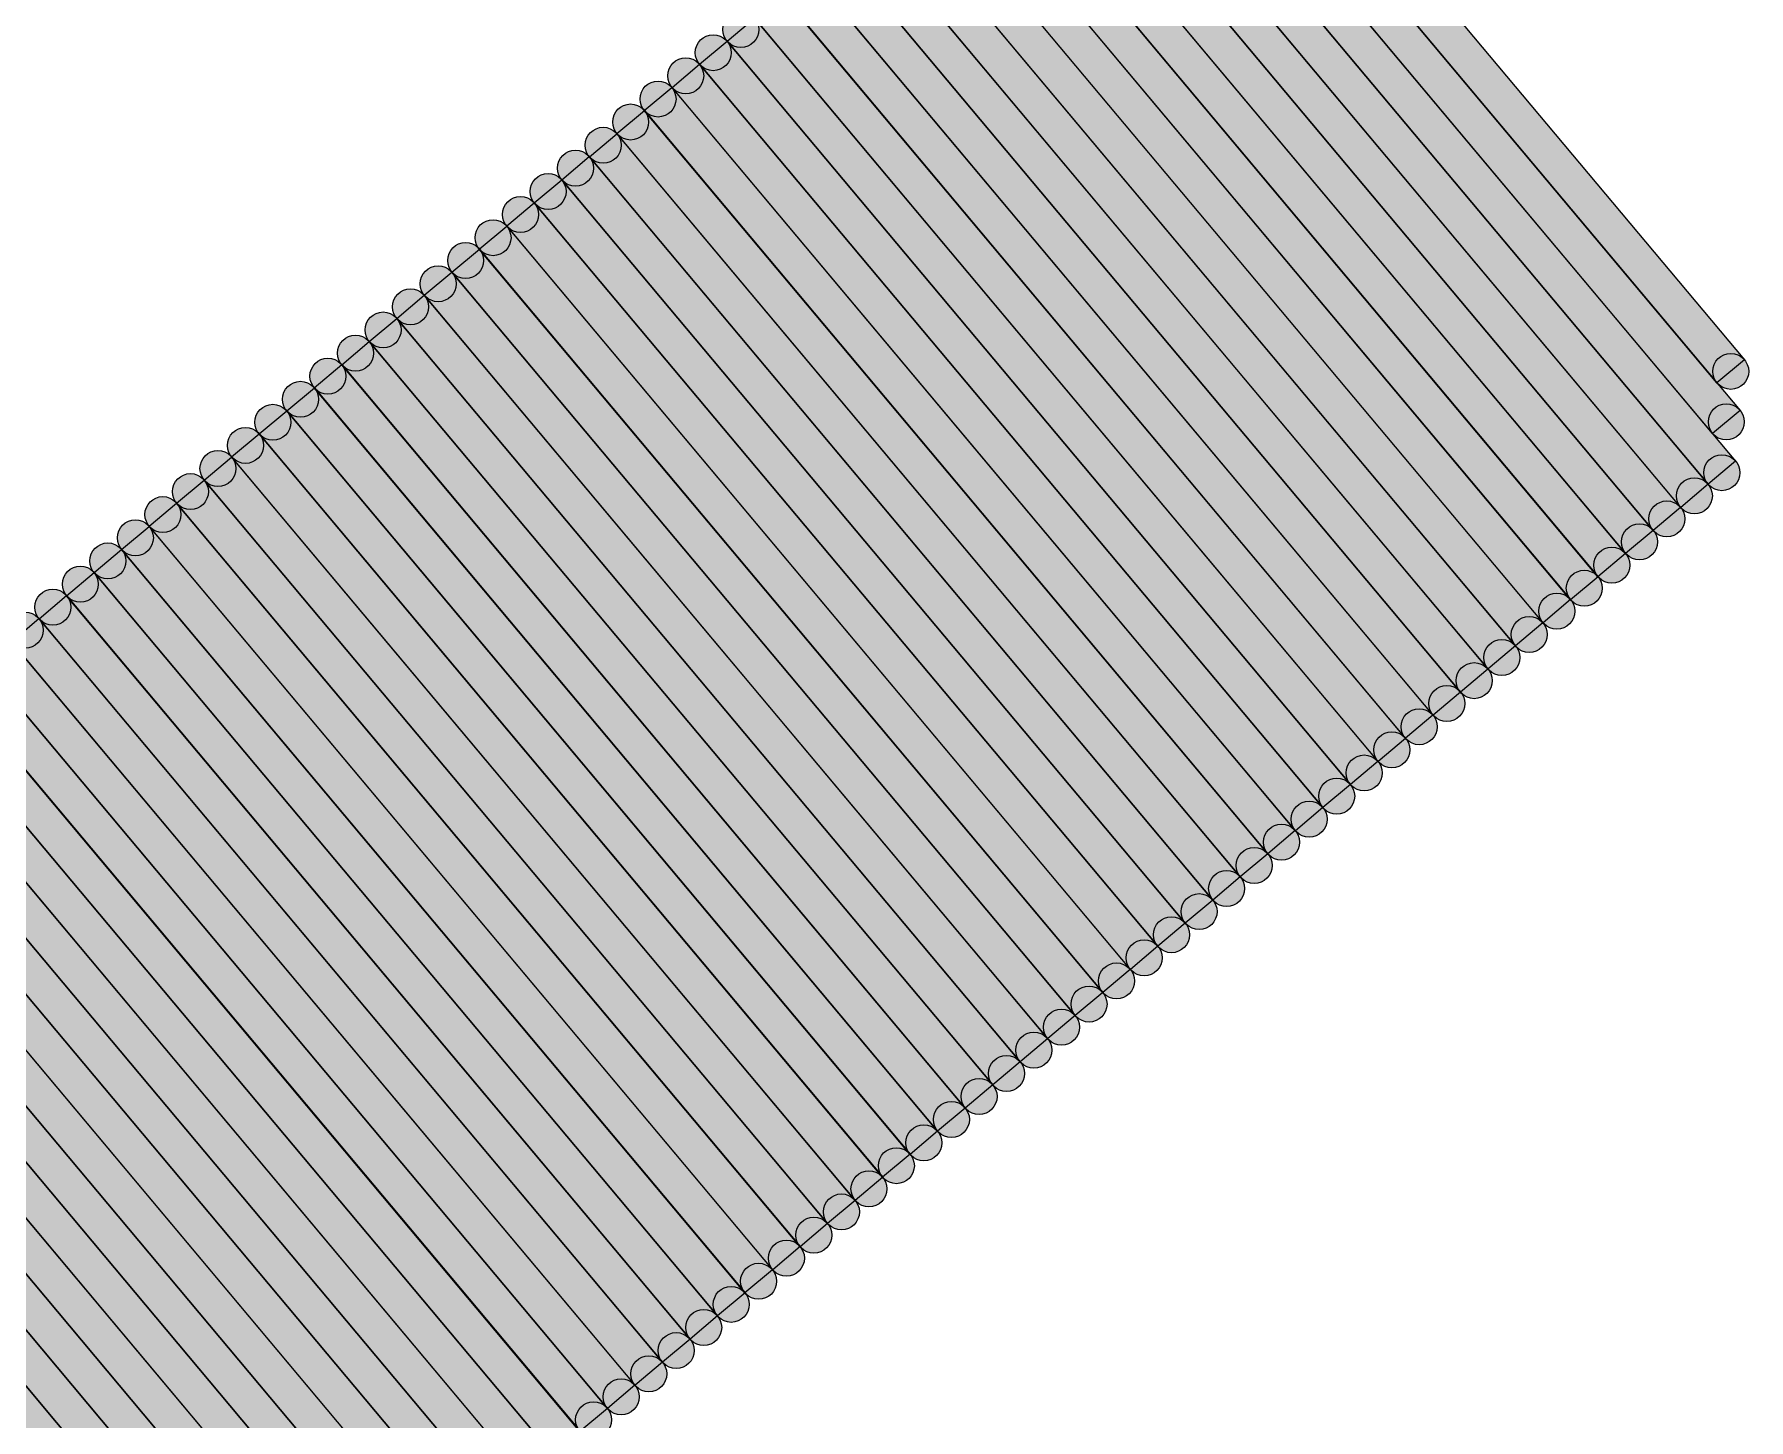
# Model space of a CAD drawing. Header units: millimetres. Extents: x -4 to 157, y -60 to 103.
# Drawn here: x 112.944 to 114.735, y -13.698 to -12.251 of the extents above; entities that cross this region are included whole.
import ezdxf

# ---------------------------------------------------------------- set-up
doc = ezdxf.new("R2010")
doc.units = ezdxf.units.MM
doc.layers.add('BottomSolder', color=6, linetype='Continuous', true_color=0xff00ff)

msp = doc.modelspace()

# ---------------------------------------------------------------- hatches: boundary and pattern name
at = {"layer": 'BottomSolder', "true_color": 0xff00ff}
for points in [[(114.0416, -11.945), (114.0703, -11.9209), (114.7217, -12.6972), (114.6929, -12.7213)], [(114.0945, -11.9496), (114.1232, -11.9255), (114.7264, -12.6442), (114.6977, -12.6683)], [(114.0128, -11.9691), (114.0415, -11.945), (114.693, -12.7213), (114.6643, -12.7454)], [(114.1716, -11.983), (114.2004, -11.9588), (114.731, -12.5914), (114.7022, -12.6155)], [(113.9841, -11.9931), (114.0129, -11.969), (114.6642, -12.7454), (114.6354, -12.7696)], [(113.9554, -12.0174), (113.9842, -11.9933), (114.6355, -12.7695), (114.6068, -12.7936)], [(113.9266, -12.0414), (113.9554, -12.0173), (114.6067, -12.7937), (114.5779, -12.8178)], [(113.8979, -12.0656), (113.9266, -12.0415), (114.578, -12.8178), (114.5492, -12.8419)], [(113.8691, -12.0897), (113.8978, -12.0656), (114.5492, -12.8418), (114.5205, -12.866)], [(113.8403, -12.1139), (113.869, -12.0898), (114.5204, -12.866), (114.4917, -12.8901)], [(113.8115, -12.138), (113.8403, -12.1139), (114.4918, -12.8901), (114.463, -12.9142)], [(113.7828, -12.1621), (113.8115, -12.138), (114.4629, -12.9143), (114.4342, -12.9385)], [(113.7541, -12.1863), (113.7828, -12.1621), (114.4343, -12.9383), (114.4056, -12.9624)], [(113.7253, -12.2104), (113.754, -12.1863), (114.4054, -12.9625), (114.3767, -12.9866)], [(113.6966, -12.2346), (113.7254, -12.2104), (114.3768, -12.9867), (114.3481, -13.0108)], [(113.6679, -12.2585), (113.6967, -12.2344), (114.348, -13.0108), (114.3192, -13.0349)], [(113.6392, -12.2827), (113.6679, -12.2585), (114.3192, -13.0349), (114.2905, -13.059)], [(113.6104, -12.3068), (113.6391, -12.2827), (114.2905, -13.059), (114.2617, -13.0832)], [(113.5814, -12.331), (113.6102, -12.3069), (114.2616, -13.083), (114.2329, -13.1072)], [(113.5528, -12.3551), (113.5816, -12.331), (114.233, -13.1073), (114.2042, -13.1314)], [(113.5241, -12.3793), (113.5528, -12.3552), (114.2042, -13.1313), (114.1755, -13.1555)], [(113.4952, -12.4034), (113.524, -12.3792), (114.1754, -13.1555), (114.1467, -13.1797)], [(113.4665, -12.4275), (113.4953, -12.4034), (114.1467, -13.1797), (114.1179, -13.2038)], [(113.4377, -12.4516), (113.4665, -12.4275), (114.118, -13.2037), (114.0893, -13.2279)], [(113.409, -12.4759), (113.4378, -12.4517), (114.0892, -13.2279), (114.0604, -13.252)], [(113.3804, -12.4998), (113.4092, -12.4757), (114.0604, -13.252), (114.0317, -13.2761)], [(113.3516, -12.5239), (113.3803, -12.4998), (114.0318, -13.2761), (114.003, -13.3002)], [(113.3229, -12.5481), (113.3516, -12.524), (114.0029, -13.3003), (113.9741, -13.3244)], [(113.2941, -12.5723), (113.3228, -12.5481), (113.9743, -13.3245), (113.9455, -13.3486)], [(113.2653, -12.5965), (113.294, -12.5723), (113.9456, -13.3485), (113.9168, -13.3727)], [(113.2366, -12.6205), (113.2653, -12.5963), (113.9166, -13.3727), (113.8879, -13.3968)], [(113.2079, -12.6447), (113.2367, -12.6205), (113.8879, -13.3969), (113.8591, -13.4211)], [(113.179, -12.6687), (113.2078, -12.6445), (113.8592, -13.4209), (113.8305, -13.445)], [(113.1503, -12.6927), (113.179, -12.6686), (113.8306, -13.445), (113.8018, -13.4692)], [(113.1216, -12.717), (113.1503, -12.6929), (113.8017, -13.4692), (113.773, -13.4933)], [(113.0928, -12.741), (113.1215, -12.7169), (113.773, -13.4934), (113.7442, -13.5175)], [(113.0641, -12.7651), (113.0928, -12.741), (113.7443, -13.5174), (113.7156, -13.5416)], [(113.0353, -12.7894), (113.0641, -12.7653), (113.7153, -13.5415), (113.6865, -13.5657)], [(113.0066, -12.8135), (113.0353, -12.7893), (113.6867, -13.5656), (113.658, -13.5898)], [(112.9778, -12.8377), (113.0066, -12.8135), (113.6579, -13.5898), (113.6292, -13.614)], [(112.9491, -12.8617), (112.9778, -12.8376), (113.6292, -13.6139), (113.6005, -13.6381)], [(112.9203, -12.8858), (112.949, -12.8616), (113.6005, -13.6381), (113.5718, -13.6622)], [(112.8915, -12.91), (112.9202, -12.8858), (113.5716, -13.6621), (113.5429, -13.6863)], [(112.8628, -12.9342), (112.8916, -12.91), (113.5429, -13.6863), (113.5141, -13.7104)], [(112.8342, -12.9583), (112.8629, -12.9341), (113.5143, -13.7103), (113.4855, -13.7345)], [(112.8054, -12.9823), (112.8341, -12.9582), (113.4855, -13.7345), (113.4568, -13.7586)], [(112.7766, -13.0064), (112.8053, -12.9823), (113.4567, -13.7587), (113.428, -13.7828)], [(112.7478, -13.0306), (112.7766, -13.0065), (113.428, -13.7828), (113.3993, -13.8069)], [(112.7191, -13.0548), (112.7478, -13.0306), (113.3992, -13.8068), (113.3704, -13.8309)], [(112.6902, -13.0789), (112.719, -13.0547), (113.3704, -13.8311), (113.3417, -13.8552)], [(112.6616, -13.1029), (112.6903, -13.0788), (113.3417, -13.8552), (113.313, -13.8793)], [(112.6328, -13.1272), (112.6616, -13.103), (113.3129, -13.8791), (113.2842, -13.9033)], [(112.604, -13.1512), (112.6327, -13.1271), (113.2841, -13.9033), (113.2554, -13.9275)], [(112.5753, -13.1754), (112.604, -13.1512), (113.2554, -13.9275), (113.2267, -13.9517)], [(112.5465, -13.1996), (112.5753, -13.1754), (113.2267, -13.9517), (113.1979, -13.9758)], [(112.5177, -13.2236), (112.5465, -13.1994), (113.1978, -13.9758), (113.1691, -13.9999)]]:
    msp.add_hatch(color=6, dxfattribs=at).paths.add_polyline_path(points, flags=0)
h = msp.add_hatch(color=6, dxfattribs=at)
edge = h.paths.add_edge_path(flags=0)
edge.add_arc((113.6823, -12.2464), 0.0188, 0, 360)
h = msp.add_hatch(color=6, dxfattribs=at)
edge = h.paths.add_edge_path(flags=0)
edge.add_arc((113.6535, -12.2706), 0.0188, 0, 360)
h = msp.add_hatch(color=6, dxfattribs=at)
edge = h.paths.add_edge_path(flags=0)
edge.add_arc((113.6247, -12.2948), 0.0188, 0, 360)
h = msp.add_hatch(color=6, dxfattribs=at)
edge = h.paths.add_edge_path(flags=0)
edge.add_arc((113.5958, -12.319), 0.0188, 0, 360)
h = msp.add_hatch(color=6, dxfattribs=at)
edge = h.paths.add_edge_path(flags=0)
edge.add_arc((113.5672, -12.343), 0.0188, 0, 360)
h = msp.add_hatch(color=6, dxfattribs=at)
edge = h.paths.add_edge_path(flags=0)
edge.add_arc((113.5385, -12.3673), 0.0188, 0, 360)
h = msp.add_hatch(color=6, dxfattribs=at)
edge = h.paths.add_edge_path(flags=0)
edge.add_arc((113.5096, -12.3913), 0.0188, 0, 360)
h = msp.add_hatch(color=6, dxfattribs=at)
edge = h.paths.add_edge_path(flags=0)
edge.add_arc((113.4809, -12.4155), 0.0188, 0, 360)
h = msp.add_hatch(color=6, dxfattribs=at)
edge = h.paths.add_edge_path(flags=0)
edge.add_arc((113.4521, -12.4396), 0.0188, 0, 360)
h = msp.add_hatch(color=6, dxfattribs=at)
edge = h.paths.add_edge_path(flags=0)
edge.add_arc((113.4234, -12.4638), 0.0188, 0, 360)
h = msp.add_hatch(color=6, dxfattribs=at)
edge = h.paths.add_edge_path(flags=0)
edge.add_arc((113.3948, -12.4877), 0.0188, 0, 360)
h = msp.add_hatch(color=6, dxfattribs=at)
edge = h.paths.add_edge_path(flags=0)
edge.add_arc((113.366, -12.5119), 0.0188, 0, 360)
h = msp.add_hatch(color=6, dxfattribs=at)
edge = h.paths.add_edge_path(flags=0)
edge.add_arc((113.3372, -12.536), 0.0188, 0, 360)
h = msp.add_hatch(color=6, dxfattribs=at)
edge = h.paths.add_edge_path(flags=0)
edge.add_arc((113.3085, -12.5602), 0.0188, 0, 360)
h = msp.add_hatch(color=6, dxfattribs=at)
edge = h.paths.add_edge_path(flags=0)
edge.add_arc((113.2797, -12.5844), 0.0188, 0, 360)
h = msp.add_hatch(color=6, dxfattribs=at)
edge = h.paths.add_edge_path(flags=0)
edge.add_arc((113.2509, -12.6084), 0.0188, 0, 360)
h = msp.add_hatch(color=6, dxfattribs=at)
edge = h.paths.add_edge_path(flags=0)
edge.add_arc((114.7166, -12.6034), 0.0188, 0, 360)
h = msp.add_hatch(color=6, dxfattribs=at)
edge = h.paths.add_edge_path(flags=0)
edge.add_arc((113.2223, -12.6326), 0.0188, 0, 360)
h = msp.add_hatch(color=6, dxfattribs=at)
edge = h.paths.add_edge_path(flags=0)
edge.add_arc((113.1934, -12.6566), 0.0188, 0, 360)
h = msp.add_hatch(color=6, dxfattribs=at)
edge = h.paths.add_edge_path(flags=0)
edge.add_arc((114.712, -12.6562), 0.0188, 0, 360)
h = msp.add_hatch(color=6, dxfattribs=at)
edge = h.paths.add_edge_path(flags=0)
edge.add_arc((113.1647, -12.6807), 0.0188, 0, 360)
h = msp.add_hatch(color=6, dxfattribs=at)
edge = h.paths.add_edge_path(flags=0)
edge.add_arc((113.136, -12.7049), 0.0188, 0, 360)
h = msp.add_hatch(color=6, dxfattribs=at)
edge = h.paths.add_edge_path(flags=0)
edge.add_arc((114.7073, -12.7092), 0.0188, 0, 360)
h = msp.add_hatch(color=6, dxfattribs=at)
edge = h.paths.add_edge_path(flags=0)
edge.add_arc((113.1072, -12.729), 0.0188, 0, 360)
h = msp.add_hatch(color=6, dxfattribs=at)
edge = h.paths.add_edge_path(flags=0)
edge.add_arc((114.6786, -12.7334), 0.0188, 0, 360)
h = msp.add_hatch(color=6, dxfattribs=at)
edge = h.paths.add_edge_path(flags=0)
edge.add_arc((113.0785, -12.753), 0.0188, 0, 360)
h = msp.add_hatch(color=6, dxfattribs=at)
edge = h.paths.add_edge_path(flags=0)
edge.add_arc((114.6498, -12.7575), 0.0188, 0, 360)
h = msp.add_hatch(color=6, dxfattribs=at)
edge = h.paths.add_edge_path(flags=0)
edge.add_arc((113.0497, -12.7773), 0.0188, 0, 360)
h = msp.add_hatch(color=6, dxfattribs=at)
edge = h.paths.add_edge_path(flags=0)
edge.add_arc((114.6212, -12.7815), 0.0188, 0, 360)
h = msp.add_hatch(color=6, dxfattribs=at)
edge = h.paths.add_edge_path(flags=0)
edge.add_arc((113.0209, -12.8014), 0.0188, 0, 360)
h = msp.add_hatch(color=6, dxfattribs=at)
edge = h.paths.add_edge_path(flags=0)
edge.add_arc((114.5923, -12.8057), 0.0188, 0, 360)
h = msp.add_hatch(color=6, dxfattribs=at)
edge = h.paths.add_edge_path(flags=0)
edge.add_arc((112.9922, -12.8256), 0.0188, 0, 360)
h = msp.add_hatch(color=6, dxfattribs=at)
edge = h.paths.add_edge_path(flags=0)
edge.add_arc((114.5636, -12.8299), 0.0188, 0, 360)
h = msp.add_hatch(color=6, dxfattribs=at)
edge = h.paths.add_edge_path(flags=0)
edge.add_arc((112.9634, -12.8497), 0.0188, 0, 360)
h = msp.add_hatch(color=6, dxfattribs=at)
edge = h.paths.add_edge_path(flags=0)
edge.add_arc((114.5349, -12.8539), 0.0188, 0, 360)
h = msp.add_hatch(color=6, dxfattribs=at)
edge = h.paths.add_edge_path(flags=0)
edge.add_arc((112.9346, -12.8737), 0.0188, 0, 360)
h = msp.add_hatch(color=6, dxfattribs=at)
edge = h.paths.add_edge_path(flags=0)
edge.add_arc((114.5061, -12.8781), 0.0188, 0, 360)
h = msp.add_hatch(color=6, dxfattribs=at)
edge = h.paths.add_edge_path(flags=0)
edge.add_arc((114.4774, -12.9022), 0.0188, 0, 360)
h = msp.add_hatch(color=6, dxfattribs=at)
edge = h.paths.add_edge_path(flags=0)
edge.add_arc((114.4485, -12.9264), 0.0188, 0, 360)
h = msp.add_hatch(color=6, dxfattribs=at)
edge = h.paths.add_edge_path(flags=0)
edge.add_arc((114.42, -12.9503), 0.0188, 0, 360)
h = msp.add_hatch(color=6, dxfattribs=at)
edge = h.paths.add_edge_path(flags=0)
edge.add_arc((114.391, -12.9745), 0.0188, 0, 360)
h = msp.add_hatch(color=6, dxfattribs=at)
edge = h.paths.add_edge_path(flags=0)
edge.add_arc((114.3625, -12.9987), 0.0188, 0, 360)
h = msp.add_hatch(color=6, dxfattribs=at)
edge = h.paths.add_edge_path(flags=0)
edge.add_arc((114.3336, -13.0228), 0.0188, 0, 360)
h = msp.add_hatch(color=6, dxfattribs=at)
edge = h.paths.add_edge_path(flags=0)
edge.add_arc((114.3049, -13.047), 0.0188, 0, 360)
h = msp.add_hatch(color=6, dxfattribs=at)
edge = h.paths.add_edge_path(flags=0)
edge.add_arc((114.2761, -13.0711), 0.0188, 0, 360)
h = msp.add_hatch(color=6, dxfattribs=at)
edge = h.paths.add_edge_path(flags=0)
edge.add_arc((114.2473, -13.0951), 0.0188, 0, 360)
h = msp.add_hatch(color=6, dxfattribs=at)
edge = h.paths.add_edge_path(flags=0)
edge.add_arc((114.2186, -13.1194), 0.0188, 0, 360)
h = msp.add_hatch(color=6, dxfattribs=at)
edge = h.paths.add_edge_path(flags=0)
edge.add_arc((114.1899, -13.1434), 0.0188, 0, 360)
h = msp.add_hatch(color=6, dxfattribs=at)
edge = h.paths.add_edge_path(flags=0)
edge.add_arc((114.1611, -13.1676), 0.0188, 0, 360)
h = msp.add_hatch(color=6, dxfattribs=at)
edge = h.paths.add_edge_path(flags=0)
edge.add_arc((114.1323, -13.1917), 0.0188, 0, 360)
h = msp.add_hatch(color=6, dxfattribs=at)
edge = h.paths.add_edge_path(flags=0)
edge.add_arc((114.1037, -13.2158), 0.0188, 0, 360)
h = msp.add_hatch(color=6, dxfattribs=at)
edge = h.paths.add_edge_path(flags=0)
edge.add_arc((114.0748, -13.24), 0.0188, 0, 360)
h = msp.add_hatch(color=6, dxfattribs=at)
edge = h.paths.add_edge_path(flags=0)
edge.add_arc((114.0461, -13.2641), 0.0188, 0, 360)
h = msp.add_hatch(color=6, dxfattribs=at)
edge = h.paths.add_edge_path(flags=0)
edge.add_arc((114.0174, -13.2882), 0.0188, 0, 360)
h = msp.add_hatch(color=6, dxfattribs=at)
edge = h.paths.add_edge_path(flags=0)
edge.add_arc((113.9885, -13.3123), 0.0188, 0, 360)
h = msp.add_hatch(color=6, dxfattribs=at)
edge = h.paths.add_edge_path(flags=0)
edge.add_arc((113.9599, -13.3366), 0.0188, 0, 360)
h = msp.add_hatch(color=6, dxfattribs=at)
edge = h.paths.add_edge_path(flags=0)
edge.add_arc((113.9312, -13.3606), 0.0188, 0, 360)
h = msp.add_hatch(color=6, dxfattribs=at)
edge = h.paths.add_edge_path(flags=0)
edge.add_arc((113.9023, -13.3847), 0.0188, 0, 360)
h = msp.add_hatch(color=6, dxfattribs=at)
edge = h.paths.add_edge_path(flags=0)
edge.add_arc((113.8735, -13.409), 0.0188, 0, 360)
h = msp.add_hatch(color=6, dxfattribs=at)
edge = h.paths.add_edge_path(flags=0)
edge.add_arc((113.8448, -13.4329), 0.0188, 0, 360)
h = msp.add_hatch(color=6, dxfattribs=at)
edge = h.paths.add_edge_path(flags=0)
edge.add_arc((113.8162, -13.4571), 0.0188, 0, 360)
h = msp.add_hatch(color=6, dxfattribs=at)
edge = h.paths.add_edge_path(flags=0)
edge.add_arc((113.7874, -13.4812), 0.0188, 0, 360)
h = msp.add_hatch(color=6, dxfattribs=at)
edge = h.paths.add_edge_path(flags=0)
edge.add_arc((113.7586, -13.5054), 0.0188, 0, 360)
h = msp.add_hatch(color=6, dxfattribs=at)
edge = h.paths.add_edge_path(flags=0)
edge.add_arc((113.7299, -13.5295), 0.0188, 0, 360)
h = msp.add_hatch(color=6, dxfattribs=at)
edge = h.paths.add_edge_path(flags=0)
edge.add_arc((113.7009, -13.5536), 0.0188, 0, 360)
h = msp.add_hatch(color=6, dxfattribs=at)
edge = h.paths.add_edge_path(flags=0)
edge.add_arc((113.6723, -13.5777), 0.0188, 0, 360)
h = msp.add_hatch(color=6, dxfattribs=at)
edge = h.paths.add_edge_path(flags=0)
edge.add_arc((113.6435, -13.6019), 0.0188, 0, 360)
h = msp.add_hatch(color=6, dxfattribs=at)
edge = h.paths.add_edge_path(flags=0)
edge.add_arc((113.6148, -13.626), 0.0188, 0, 360)
h = msp.add_hatch(color=6, dxfattribs=at)
edge = h.paths.add_edge_path(flags=0)
edge.add_arc((113.5861, -13.6502), 0.0188, 0, 360)
h = msp.add_hatch(color=6, dxfattribs=at)
edge = h.paths.add_edge_path(flags=0)
edge.add_arc((113.5572, -13.6742), 0.0188, 0, 360)
h = msp.add_hatch(color=6, dxfattribs=at)
edge = h.paths.add_edge_path(flags=0)
edge.add_arc((113.5285, -13.6983), 0.0188, 0, 360)

# ---------------------------------------------------------------- linework, layer by layer
at = {"layer": 'BottomSolder', "color": 6, "true_color": 0xff00ff}
for p, q in [((114.0703, -11.9209), (114.7217, -12.6972)), ((114.1232, -11.9255), (114.7264, -12.6442)), ((114.0415, -11.945), (114.693, -12.7213)), ((114.6929, -12.7213), (114.0416, -11.945)), ((114.6977, -12.6683), (114.0945, -11.9496)), ((114.2004, -11.9588), (114.731, -12.5914)), ((114.6643, -12.7454), (114.0128, -11.9691)), ((114.0129, -11.969), (114.6642, -12.7454)), ((114.7022, -12.6155), (114.1716, -11.983)), ((114.6354, -12.7696), (113.9841, -11.9931)), ((113.9842, -11.9933), (114.6355, -12.7695)), ((113.9554, -12.0173), (114.6067, -12.7937)), ((114.6068, -12.7936), (113.9554, -12.0174)), ((114.5779, -12.8178), (113.9266, -12.0414)), ((113.9266, -12.0415), (114.578, -12.8178)), ((113.8978, -12.0656), (114.5492, -12.8418)), ((114.5492, -12.8419), (113.8979, -12.0656)), ((113.869, -12.0898), (114.5204, -12.866)), ((114.5205, -12.866), (113.8691, -12.0897)), ((114.4917, -12.8901), (113.8403, -12.1139)), ((113.8403, -12.1139), (114.4918, -12.8901)), ((114.463, -12.9142), (113.8115, -12.138)), ((113.8115, -12.138), (114.4629, -12.9143)), ((114.4342, -12.9385), (113.7828, -12.1621)), ((113.7828, -12.1621), (114.4343, -12.9383)), ((113.754, -12.1863), (114.4054, -12.9625)), ((114.4056, -12.9624), (113.7541, -12.1863)), ((114.3767, -12.9866), (113.7253, -12.2104)), ((113.7254, -12.2104), (114.3768, -12.9867)), ((113.6679, -12.2585), (113.6967, -12.2344)), ((114.3481, -13.0108), (113.6966, -12.2346)), ((113.6967, -12.2344), (114.348, -13.0108)), ((113.6392, -12.2827), (113.6679, -12.2585)), ((114.3192, -13.0349), (113.6679, -12.2585)), ((113.6679, -12.2585), (114.3192, -13.0349)), ((113.6104, -12.3068), (113.6391, -12.2827)), ((113.6391, -12.2827), (114.2905, -13.059)), ((114.2905, -13.059), (113.6392, -12.2827)), ((113.5814, -12.331), (113.6102, -12.3069)), ((113.6102, -12.3069), (114.2616, -13.083)), ((114.2617, -13.0832), (113.6104, -12.3068)), ((113.5528, -12.3551), (113.5816, -12.331)), ((114.2329, -13.1072), (113.5814, -12.331)), ((113.5816, -12.331), (114.233, -13.1073)), ((113.5241, -12.3793), (113.5528, -12.3552)), ((114.2042, -13.1314), (113.5528, -12.3551)), ((113.5528, -12.3552), (114.2042, -13.1313)), ((113.4952, -12.4034), (113.524, -12.3792)), ((113.524, -12.3792), (114.1754, -13.1555)), ((114.1755, -13.1555), (113.5241, -12.3793)), ((113.4665, -12.4275), (113.4953, -12.4034)), ((114.1467, -13.1797), (113.4952, -12.4034)), ((113.4953, -12.4034), (114.1467, -13.1797)), ((113.4377, -12.4516), (113.4665, -12.4275)), ((114.1179, -13.2038), (113.4665, -12.4275)), ((113.4665, -12.4275), (114.118, -13.2037)), ((113.409, -12.4759), (113.4378, -12.4517)), ((114.0893, -13.2279), (113.4377, -12.4516)), ((113.4378, -12.4517), (114.0892, -13.2279)), ((113.3804, -12.4998), (113.4092, -12.4757)), ((114.0604, -13.252), (113.409, -12.4759)), ((113.4092, -12.4757), (114.0604, -13.252)), ((113.3516, -12.5239), (113.3803, -12.4998)), ((113.3803, -12.4998), (114.0318, -13.2761)), ((114.0317, -13.2761), (113.3804, -12.4998)), ((113.3229, -12.5481), (113.3516, -12.524)), ((114.003, -13.3002), (113.3516, -12.5239)), ((113.3516, -12.524), (114.0029, -13.3003)), ((113.2941, -12.5723), (113.3228, -12.5481)), ((113.3228, -12.5481), (113.9743, -13.3245)), ((113.9741, -13.3244), (113.3229, -12.5481)), ((113.2653, -12.5965), (113.294, -12.5723)), ((113.294, -12.5723), (113.9456, -13.3485)), ((113.9455, -13.3486), (113.2941, -12.5723)), ((114.731, -12.5914), (114.7022, -12.6155)), ((113.2366, -12.6205), (113.2653, -12.5963)), ((113.2653, -12.5963), (113.9166, -13.3727)), ((113.9168, -13.3727), (113.2653, -12.5965)), ((113.2079, -12.6447), (113.2367, -12.6205)), ((113.8879, -13.3968), (113.2366, -12.6205)), ((113.2367, -12.6205), (113.8879, -13.3969)), ((113.179, -12.6687), (113.2078, -12.6445)), ((113.2078, -12.6445), (113.8592, -13.4209)), ((113.8591, -13.4211), (113.2079, -12.6447)), ((114.7264, -12.6442), (114.6977, -12.6683)), ((113.1503, -12.6927), (113.179, -12.6686)), ((113.179, -12.6686), (113.8306, -13.445)), ((113.8305, -13.445), (113.179, -12.6687)), ((113.1216, -12.717), (113.1503, -12.6929)), ((113.8018, -13.4692), (113.1503, -12.6927)), ((113.1503, -12.6929), (113.8017, -13.4692)), ((114.7217, -12.6972), (114.6929, -12.7213)), ((113.0928, -12.741), (113.1215, -12.7169)), ((113.1215, -12.7169), (113.773, -13.4934)), ((113.773, -13.4933), (113.1216, -12.717)), ((114.693, -12.7213), (114.6643, -12.7454)), ((113.0641, -12.7651), (113.0928, -12.741)), ((113.7442, -13.5175), (113.0928, -12.741)), ((113.0928, -12.741), (113.7443, -13.5174)), ((114.6642, -12.7454), (114.6354, -12.7696)), ((113.0353, -12.7894), (113.0641, -12.7653)), ((113.7156, -13.5416), (113.0641, -12.7651)), ((113.0641, -12.7653), (113.7153, -13.5415)), ((114.6355, -12.7695), (114.6068, -12.7936)), ((113.0066, -12.8135), (113.0353, -12.7893)), ((113.0353, -12.7893), (113.6867, -13.5656)), ((113.6865, -13.5657), (113.0353, -12.7894)), ((114.6067, -12.7937), (114.5779, -12.8178)), ((112.9778, -12.8377), (113.0066, -12.8135)), ((113.658, -13.5898), (113.0066, -12.8135)), ((113.0066, -12.8135), (113.6579, -13.5898)), ((114.578, -12.8178), (114.5492, -12.8419)), ((112.9491, -12.8617), (112.9778, -12.8376)), ((112.9778, -12.8376), (113.6292, -13.6139)), ((113.6292, -13.614), (112.9778, -12.8377)), ((114.5492, -12.8418), (114.5205, -12.866)), ((112.9203, -12.8858), (112.949, -12.8616)), ((112.949, -12.8616), (113.6005, -13.6381)), ((113.6005, -13.6381), (112.9491, -12.8617)), ((114.5204, -12.866), (114.4917, -12.8901)), ((112.9202, -12.8858), (113.5716, -13.6621)), ((113.5718, -13.6622), (112.9203, -12.8858)), ((114.4918, -12.8901), (114.463, -12.9142)), ((113.5429, -13.6863), (112.8915, -12.91)), ((112.8916, -12.91), (113.5429, -13.6863)), ((114.4629, -12.9143), (114.4342, -12.9385)), ((113.5141, -13.7104), (112.8628, -12.9342)), ((112.8629, -12.9341), (113.5143, -13.7103)), ((114.4343, -12.9383), (114.4056, -12.9624)), ((112.8341, -12.9582), (113.4855, -13.7345)), ((113.4855, -13.7345), (112.8342, -12.9583)), ((114.4054, -12.9625), (114.3767, -12.9866)), ((112.8053, -12.9823), (113.4567, -13.7587)), ((113.4568, -13.7586), (112.8054, -12.9823)), ((114.3768, -12.9867), (114.3481, -13.0108)), ((113.428, -13.7828), (112.7766, -13.0064)), ((112.7766, -13.0065), (113.428, -13.7828)), ((114.348, -13.0108), (114.3192, -13.0349)), ((113.3993, -13.8069), (112.7478, -13.0306)), ((112.7478, -13.0306), (113.3992, -13.8068)), ((114.3192, -13.0349), (114.2905, -13.059)), ((112.719, -13.0547), (113.3704, -13.8311)), ((113.3704, -13.8309), (112.7191, -13.0548)), ((114.2905, -13.059), (114.2617, -13.0832)), ((113.3417, -13.8552), (112.6902, -13.0789)), ((112.6903, -13.0788), (113.3417, -13.8552)), ((114.2616, -13.083), (114.2329, -13.1072)), ((113.313, -13.8793), (112.6616, -13.1029)), ((112.6616, -13.103), (113.3129, -13.8791)), ((114.233, -13.1073), (114.2042, -13.1314)), ((112.6327, -13.1271), (113.2841, -13.9033)), ((113.2842, -13.9033), (112.6328, -13.1272)), ((114.2042, -13.1313), (114.1755, -13.1555)), ((113.2554, -13.9275), (112.604, -13.1512)), ((112.604, -13.1512), (113.2554, -13.9275)), ((114.1754, -13.1555), (114.1467, -13.1797)), ((113.2267, -13.9517), (112.5753, -13.1754)), ((112.5753, -13.1754), (113.2267, -13.9517)), ((114.1467, -13.1797), (114.1179, -13.2038)), ((112.5465, -13.1994), (113.1978, -13.9758)), ((113.1979, -13.9758), (112.5465, -13.1996)), ((114.118, -13.2037), (114.0893, -13.2279)), ((114.0892, -13.2279), (114.0604, -13.252)), ((114.0604, -13.252), (114.0317, -13.2761)), ((114.0318, -13.2761), (114.003, -13.3002)), ((114.0029, -13.3003), (113.9741, -13.3244)), ((113.9743, -13.3245), (113.9455, -13.3486)), ((113.9456, -13.3485), (113.9168, -13.3727)), ((113.9166, -13.3727), (113.8879, -13.3968)), ((113.8879, -13.3969), (113.8591, -13.4211)), ((113.8592, -13.4209), (113.8305, -13.445)), ((113.8306, -13.445), (113.8018, -13.4692)), ((113.8017, -13.4692), (113.773, -13.4933)), ((113.773, -13.4934), (113.7442, -13.5175)), ((113.7443, -13.5174), (113.7156, -13.5416)), ((113.7153, -13.5415), (113.6865, -13.5657)), ((113.6867, -13.5656), (113.658, -13.5898)), ((113.6579, -13.5898), (113.6292, -13.614)), ((113.6292, -13.6139), (113.6005, -13.6381)), ((113.6005, -13.6381), (113.5718, -13.6622)), ((113.5716, -13.6621), (113.5429, -13.6863)), ((113.5429, -13.6863), (113.5141, -13.7104))]:
    msp.add_line(p, q, dxfattribs=at)
at = {"layer": 'BottomSolder'}
for centre in [(113.6823, -12.2464), (113.6535, -12.2706), (113.6247, -12.2948), (113.5958, -12.319), (113.5672, -12.343), (113.5385, -12.3673), (113.5096, -12.3913), (113.4809, -12.4155), (113.4521, -12.4396), (113.4234, -12.4638), (113.3948, -12.4877), (113.366, -12.5119), (113.3372, -12.536), (113.3085, -12.5602), (113.2797, -12.5844), (113.2509, -12.6084), (114.7166, -12.6034), (113.2223, -12.6326), (113.1934, -12.6566), (114.712, -12.6562), (113.1647, -12.6807), (113.136, -12.7049), (114.7073, -12.7092), (113.1072, -12.729), (114.6786, -12.7334), (113.0785, -12.753), (114.6498, -12.7575), (113.0497, -12.7773), (114.6212, -12.7815), (113.0209, -12.8014), (114.5923, -12.8057), (112.9922, -12.8256), (114.5636, -12.8299), (112.9634, -12.8497), (114.5349, -12.8539), (112.9346, -12.8737), (114.5061, -12.8781), (114.4774, -12.9022), (114.4485, -12.9264), (114.42, -12.9503), (114.391, -12.9745), (114.3625, -12.9987), (114.3336, -13.0228), (114.3049, -13.047), (114.2761, -13.0711), (114.2473, -13.0951), (114.2186, -13.1194), (114.1899, -13.1434), (114.1611, -13.1676), (114.1323, -13.1917), (114.1037, -13.2158), (114.0748, -13.24), (114.0461, -13.2641), (114.0174, -13.2882), (113.9885, -13.3123), (113.9599, -13.3366), (113.9312, -13.3606), (113.9023, -13.3847), (113.8735, -13.409), (113.8448, -13.4329), (113.8162, -13.4571), (113.7874, -13.4812), (113.7586, -13.5054), (113.7299, -13.5295), (113.7009, -13.5536), (113.6723, -13.5777), (113.6435, -13.6019), (113.6148, -13.626), (113.5861, -13.6502), (113.5572, -13.6742), (113.5285, -13.6983)]:
    msp.add_circle(centre, 0.0188, dxfattribs=at)

doc.saveas('drawing.dxf')
